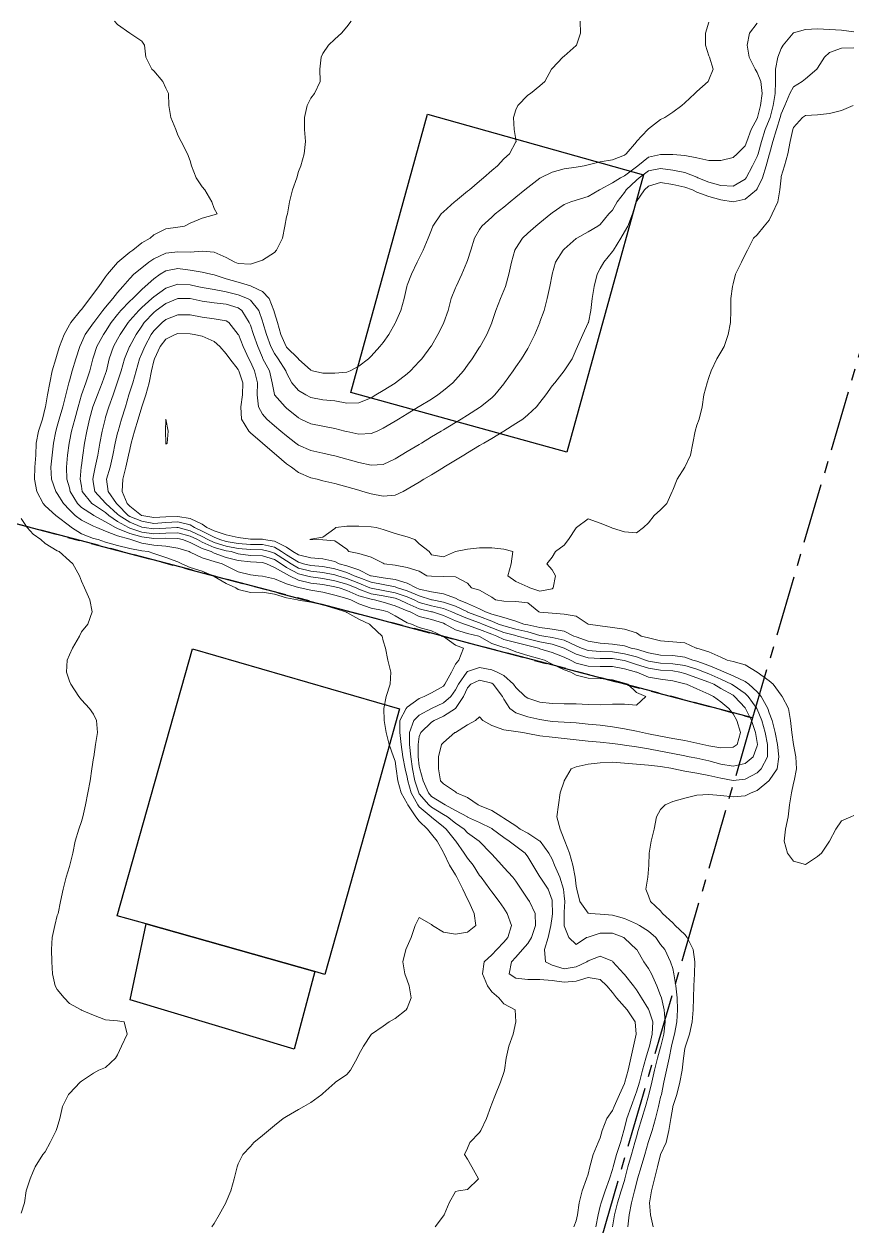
# Model space of a CAD drawing. Header units: centimetres. Extents: x 0 to 642158, y -847 to 649707.
# Drawn here: x 617830.37 to 617864.68, y 621122.79 to 621172.63 of the extents above; entities that cross this region are included whole.
import ezdxf

# ---------------------------------------------------------------- set-up
doc = ezdxf.new("R2010")
doc.units = ezdxf.units.CM
doc.header["$MEASUREMENT"] = 0
doc.linetypes.add('CENTERX2', pattern=[4, 2.5, -0.5, 0.5, -0.5])
doc.layers.add('SPW_batiments', color=7, linetype='Continuous')
doc.layers.add('SPW_parcellaire cadastral', color=7, linetype='CENTERX2', lineweight=25, true_color=0xff0542)
doc.layers.add('WAL_topographie 0.5', color=253, linetype='Continuous', lineweight=20)

msp = doc.modelspace()

# ---------------------------------------------------------------- linework, layer by layer
at = {"layer": 'SPW_batiments'}
for points in [[(617856.044, 621166.37), (617852.866, 621154.88), (617843.907, 621157.346), (617847.085, 621168.891), (617856.044, 621166.37)], [(617845.935, 621144.238), (617844.931, 621140.672), (617842.834, 621133.222), (617842.417, 621133.34), (617835.433, 621135.316), (617834.234, 621135.655), (617837.349, 621146.721), (617845.935, 621144.238)], [(617842.417, 621133.34), (617841.567, 621130.122), (617834.767, 621132.171), (617835.433, 621135.316), (617842.417, 621133.34)]]:
    msp.add_lwpolyline(points, dxfattribs=at)
at = {"layer": 'SPW_parcellaire cadastral'}
for points in [[(617828.176, 621178.722), (617829.43, 621182.905), (617869.023, 621172.716), (617860.557, 621143.859), (617821.552, 621154.15), (617823.704, 621162.124), (617828.176, 621178.722)], [(617808.375, 621107.823), (617812.477, 621122.791), (617814.302, 621129.008), (617819.06, 621145.562), (617821.552, 621154.15), (617860.557, 621143.859), (617853.735, 621120.38), (617808.375, 621107.823)]]:
    msp.add_lwpolyline(points, dxfattribs=at)
at = {"layer": 'WAL_topographie 0.5'}
for points in [[(617834.125, 621172.75), (617834.25, 621172.611), (617834.75, 621172.25), (617834.75, 621172.25), (617835.25, 621171.917), (617835.365, 621171.75), (617835.423, 621171.25), (617835.667, 621170.75), (617835.75, 621170.681), (617836.118, 621170.25), (617836.25, 621169.969), (617836.353, 621169.75), (617836.371, 621169.25), (617836.45, 621168.75), (617836.655, 621168.25), (617836.75, 621168.016), (617836.879, 621167.75), (617837.141, 621167.25), (617837.25, 621166.958), (617837.314, 621166.75), (617837.5, 621166.25), (617837.75, 621165.875), (617837.861, 621165.75), (617838.159, 621165.25), (617838.25, 621164.977), (617838.375, 621164.75), (617838.25, 621164.721), (617837.75, 621164.58), (617837.25, 621164.364), (617837.017, 621164.25), (617836.75, 621164.209), (617836.25, 621164.129), (617835.75, 621163.888), (617835.602, 621163.75), (617835.25, 621163.55), (617834.875, 621163.25), (617834.75, 621163.165), (617834.26, 621162.75), (617834.25, 621162.74), (617833.826, 621162.25), (617833.75, 621162.14), (617833.469, 621161.75), (617833.25, 621161.451), (617833.092, 621161.25), (617832.75, 621160.792), (617832.715, 621160.75), (617832.307, 621160.25), (617832.25, 621160.151), (617832.029, 621159.75), (617831.841, 621159.25), (617831.75, 621158.941), (617831.685, 621158.75), (617831.54, 621158.25), (617831.435, 621157.75), (617831.348, 621157.25), (617831.259, 621156.75), (617831.25, 621156.711), (617831.13, 621156.25), (617830.972, 621155.75), (617830.88, 621155.25), (617830.854, 621154.75), (617830.821, 621154.25), (617830.812, 621153.75), (617830.897, 621153.25), (617831.158, 621152.75), (617831.25, 621152.646), (617831.686, 621152.25), (617831.75, 621152.204), (617832.25, 621151.814), (617832.345, 621151.75), (617832.75, 621151.493), (617833.25, 621151.302), (617833.44, 621151.25), (617833.75, 621151.146), (617834.25, 621151.011), (617834.75, 621150.883), (617835.25, 621150.785), (617835.51, 621150.75), (617835.75, 621150.672), (617836.25, 621150.514), (617836.75, 621150.322), (617836.913, 621150.25), (617837.25, 621150.087), (617837.75, 621149.935), (617838.204, 621149.75), (617838.25, 621149.724), (617838.75, 621149.429), (617839.142, 621149.25), (617839.25, 621149.181), (617839.75, 621149.063), (617840.25, 621149.065), (617840.75, 621148.987), (617841.25, 621148.833), (617841.7, 621148.75), (617841.75, 621148.734), (617842.25, 621148.654), (617842.75, 621148.548), (617843.25, 621148.398), (617843.71, 621148.25), (617843.75, 621148.226), (617844.25, 621147.948), (617844.684, 621147.75), (617844.75, 621147.677), (617845.209, 621147.25), (617845.25, 621147.056), (617845.344, 621146.75), (617845.447, 621146.25), (617845.574, 621145.75), (617845.547, 621145.25), (617845.379, 621144.75), (617845.279, 621144.25), (617845.29, 621143.75), (617845.373, 621143.25), (617845.506, 621142.75), (617845.676, 621142.25), (617845.75, 621142.061), (617845.789, 621141.75), (617845.864, 621141.25), (617845.995, 621140.75), (617846.25, 621140.309), (617846.275, 621140.25), (617846.604, 621139.75), (617846.75, 621139.574), (617847.089, 621139.25), (617847.25, 621139.043), (617847.485, 621138.75), (617847.75, 621138.275), (617847.763, 621138.25), (617847.994, 621137.75), (617848.25, 621137.352), (617848.31, 621137.25), (617848.552, 621136.75), (617848.75, 621136.347), (617848.803, 621136.25), (617849.019, 621135.75), (617849.093, 621135.25), (617848.75, 621134.967), (617848.25, 621134.885), (617847.75, 621134.974), (617847.293, 621135.25), (617847.25, 621135.289), (617846.75, 621135.578), (617846.572, 621135.25), (617846.409, 621134.75), (617846.25, 621134.375), (617846.198, 621134.25), (617846.073, 621133.75), (617846.156, 621133.25), (617846.25, 621132.989), (617846.33, 621132.75), (617846.418, 621132.25), (617846.25, 621131.816), (617846.207, 621131.75), (617845.75, 621131.398), (617845.5, 621131.25), (617845.25, 621131.074), (617844.767, 621130.75), (617844.75, 621130.732), (617844.436, 621130.25), (617844.25, 621129.902), (617844.181, 621129.75), (617843.901, 621129.25), (617843.75, 621129.071), (617843.278, 621128.75), (617843.25, 621128.733), (617842.75, 621128.283), (617842.708, 621128.25), (617842.25, 621127.917), (617841.969, 621127.75), (617841.75, 621127.626), (617841.25, 621127.331), (617841.113, 621127.25), (617840.75, 621126.952), (617840.495, 621126.75), (617840.25, 621126.543), (617839.888, 621126.25), (617839.75, 621126.083), (617839.433, 621125.75), (617839.25, 621125.375), (617839.196, 621125.25), (617839.083, 621124.75), (617838.946, 621124.25), (617838.75, 621123.795), (617838.732, 621123.75), (617838.463, 621123.25), (617838.25, 621122.901), (617838.152, 621122.75)], [(617843.921, 621172.75), (617843.75, 621172.51), (617843.521, 621172.25), (617843.25, 621172.005), (617842.989, 621171.75), (617842.75, 621171.401), (617842.679, 621171.25), (617842.626, 621170.75), (617842.645, 621170.25), (617842.41, 621169.75), (617842.25, 621169.553), (617842.103, 621169.25), (617841.988, 621168.75), (617841.999, 621168.25), (617842.035, 621167.75), (617841.982, 621167.25), (617841.842, 621166.75), (617841.75, 621166.509), (617841.673, 621166.25), (617841.489, 621165.75), (617841.367, 621165.25), (617841.284, 621164.75), (617841.25, 621164.633), (617841.18, 621164.25), (617841.075, 621163.75), (617840.836, 621163.25), (617840.75, 621163.157), (617840.25, 621162.832), (617840.008, 621162.75), (617839.75, 621162.673), (617839.25, 621162.691), (617839.112, 621162.75), (617838.75, 621162.941), (617838.25, 621163.168), (617837.75, 621163.207), (617837.25, 621163.174), (617836.75, 621163.183), (617836.25, 621163.129), (617835.75, 621162.892), (617835.543, 621162.75), (617835.25, 621162.524), (617834.924, 621162.25), (617834.75, 621162.08), (617834.465, 621161.75), (617834.25, 621161.501), (617834.052, 621161.25), (617833.75, 621160.892), (617833.634, 621160.75), (617833.261, 621160.25), (617833.25, 621160.233), (617832.908, 621159.75), (617832.75, 621159.41), (617832.678, 621159.25), (617832.515, 621158.75), (617832.369, 621158.25), (617832.25, 621157.831), (617832.226, 621157.75), (617832.101, 621157.25), (617831.973, 621156.75), (617831.83, 621156.25), (617831.75, 621155.948), (617831.695, 621155.75), (617831.594, 621155.25), (617831.534, 621154.75), (617831.487, 621154.25), (617831.504, 621153.75), (617831.688, 621153.25), (617831.75, 621153.167), (617832.005, 621152.75), (617832.25, 621152.487), (617832.489, 621152.25), (617832.75, 621152.054), (617833.25, 621151.81), (617833.384, 621151.75), (617833.75, 621151.598), (617834.25, 621151.406), (617834.75, 621151.263), (617834.803, 621151.25), (617835.25, 621151.104), (617835.75, 621151.024), (617836.25, 621150.983), (617836.75, 621150.9), (617837.215, 621150.75), (617837.25, 621150.734), (617837.75, 621150.498), (617838.25, 621150.338), (617838.578, 621150.25), (617838.75, 621150.159), (617839.25, 621149.918), (617839.75, 621149.792), (617840.073, 621149.75), (617840.25, 621149.728), (617840.75, 621149.62), (617841.25, 621149.413), (617841.75, 621149.261), (617841.819, 621149.25), (617842.25, 621149.151), (617842.75, 621149.066), (617843.25, 621148.945), (617843.75, 621148.805), (617843.909, 621148.75), (617844.25, 621148.584), (617844.75, 621148.414), (617845.25, 621148.305), (617845.447, 621148.25), (617845.75, 621148.083), (617846.25, 621147.801), (617846.42, 621147.75), (617846.75, 621147.608), (617847.25, 621147.464), (617847.722, 621147.25), (617847.75, 621147.226), (617848.25, 621146.874), (617848.584, 621146.75), (617848.385, 621146.25), (617848.25, 621146.092), (617848.078, 621145.75), (617847.812, 621145.25), (617847.75, 621145.168), (617847.25, 621144.9), (617846.946, 621144.75), (617846.75, 621144.661), (617846.25, 621144.297), (617846.208, 621144.25), (617845.949, 621143.75), (617845.941, 621143.25), (617846.001, 621142.75), (617846.072, 621142.25), (617846.162, 621141.75), (617846.25, 621141.406), (617846.281, 621141.25), (617846.417, 621140.75), (617846.687, 621140.25), (617846.75, 621140.169), (617847.235, 621139.75), (617847.25, 621139.736), (617847.75, 621139.338), (617847.861, 621139.25), (617848.25, 621138.76), (617848.259, 621138.75), (617848.604, 621138.25), (617848.75, 621138.036), (617848.975, 621137.75), (617849.25, 621137.33), (617849.309, 621137.25), (617849.677, 621136.75), (617849.75, 621136.651), (617850.064, 621136.25), (617850.25, 621135.964), (617850.388, 621135.75), (617850.571, 621135.25), (617850.414, 621134.75), (617850.25, 621134.566), (617849.962, 621134.25), (617849.75, 621134.04), (617849.441, 621133.75), (617849.365, 621133.25), (617849.581, 621132.75), (617849.75, 621132.504), (617850.048, 621132.25), (617850.25, 621132.002), (617850.724, 621131.75), (617850.744, 621131.25), (617850.633, 621130.75), (617850.463, 621130.25), (617850.352, 621129.75), (617850.276, 621129.25), (617850.25, 621129.157), (617850.119, 621128.75), (617849.908, 621128.25), (617849.75, 621127.854), (617849.709, 621127.75), (617849.529, 621127.25), (617849.295, 621126.75), (617849.25, 621126.662), (617848.838, 621126.25), (617848.75, 621126.019), (617848.625, 621125.75), (617848.75, 621125.556), (617848.927, 621125.25), (617849.196, 621124.75), (617848.75, 621124.304), (617848.375, 621124.25), (617848.25, 621124.222), (617847.984, 621123.75), (617847.774, 621123.25), (617847.75, 621123.208), (617847.406, 621122.75)], [(617853.409, 621172.75), (617853.425, 621172.25), (617853.26, 621171.75), (617853.25, 621171.738), (617852.75, 621171.295), (617852.699, 621171.25), (617852.25, 621170.777), (617852.226, 621170.75), (617851.952, 621170.25), (617851.75, 621170.057), (617851.353, 621169.75), (617851.25, 621169.67), (617850.839, 621169.25), (617850.75, 621169.068), (617850.649, 621168.75), (617850.687, 621168.25), (617850.75, 621167.841), (617850.76, 621167.75), (617850.75, 621167.736), (617850.481, 621167.25), (617850.25, 621167.034), (617849.983, 621166.75), (617849.75, 621166.558), (617849.414, 621166.25), (617849.25, 621166.116), (617848.823, 621165.75), (617848.75, 621165.691), (617848.25, 621165.282), (617848.212, 621165.25), (617847.75, 621164.841), (617847.656, 621164.75), (617847.314, 621164.25), (617847.25, 621164.088), (617847.114, 621163.75), (617846.905, 621163.25), (617846.75, 621162.924), (617846.667, 621162.75), (617846.42, 621162.25), (617846.25, 621161.804), (617846.23, 621161.75), (617846.122, 621161.25), (617845.986, 621160.75), (617845.765, 621160.25), (617845.75, 621160.222), (617845.49, 621159.75), (617845.25, 621159.419), (617845.12, 621159.25), (617844.75, 621158.859), (617844.639, 621158.75), (617844.25, 621158.446), (617843.882, 621158.25), (617843.75, 621158.197), (617843.25, 621158.144), (617842.75, 621158.144), (617842.327, 621158.25), (617842.25, 621158.272), (617841.75, 621158.734), (617841.738, 621158.75), (617841.25, 621159.229), (617841.235, 621159.25), (617841.016, 621159.75), (617840.87, 621160.25), (617840.75, 621160.647), (617840.725, 621160.75), (617840.526, 621161.25), (617840.25, 621161.541), (617839.813, 621161.75), (617839.75, 621161.776), (617839.25, 621161.918), (617838.75, 621162.068), (617838.25, 621162.223), (617838.107, 621162.25), (617837.75, 621162.334), (617837.25, 621162.421), (617836.75, 621162.488), (617836.25, 621162.393), (617836.019, 621162.25), (617835.75, 621162.068), (617835.394, 621161.75), (617835.25, 621161.622), (617834.874, 621161.25), (617834.75, 621161.131), (617834.388, 621160.75), (617834.25, 621160.586), (617833.988, 621160.25), (617833.75, 621159.879), (617833.663, 621159.75), (617833.391, 621159.25), (617833.25, 621158.824), (617833.226, 621158.75), (617833.099, 621158.25), (617832.926, 621157.75), (617832.751, 621157.25), (617832.75, 621157.247), (617832.61, 621156.75), (617832.47, 621156.25), (617832.336, 621155.75), (617832.25, 621155.318), (617832.237, 621155.25), (617832.172, 621154.75), (617832.13, 621154.25), (617832.144, 621153.75), (617832.25, 621153.393), (617832.284, 621153.25), (617832.585, 621152.75), (617832.75, 621152.586), (617833.25, 621152.258), (617833.262, 621152.25), (617833.75, 621151.989), (617834.158, 621151.75), (617834.25, 621151.707), (617834.75, 621151.496), (617835.25, 621151.36), (617835.75, 621151.3), (617836.25, 621151.303), (617836.75, 621151.295), (617836.938, 621151.25), (617837.25, 621151.126), (617837.75, 621150.876), (617838.124, 621150.75), (617838.25, 621150.694), (617838.75, 621150.513), (617839.25, 621150.384), (617839.75, 621150.322), (617840.25, 621150.3), (617840.424, 621150.25), (617840.75, 621150.097), (617841.25, 621149.81), (617841.377, 621149.75), (617841.75, 621149.562), (617842.25, 621149.447), (617842.75, 621149.39), (617843.25, 621149.298), (617843.429, 621149.25), (617843.75, 621149.136), (617844.25, 621148.924), (617844.75, 621148.774), (617844.893, 621148.75), (617845.25, 621148.657), (617845.75, 621148.509), (617846.25, 621148.299), (617846.375, 621148.25), (617846.75, 621148.063), (617847.25, 621147.937), (617847.75, 621147.779), (617847.82, 621147.75), (617848.25, 621147.512), (617848.75, 621147.363), (617849.219, 621147.25), (617849.25, 621147.235), (617849.75, 621146.941), (617850.25, 621146.774), (617850.377, 621146.75), (617850.75, 621146.602), (617851.25, 621146.446), (617851.75, 621146.305), (617851.938, 621146.25), (617852.25, 621146.082), (617852.75, 621145.848), (617853.034, 621145.75), (617853.25, 621145.625), (617853.75, 621145.504), (617854.25, 621145.496), (617854.75, 621145.441), (617855.25, 621145.295), (617855.396, 621145.25), (617855.75, 621144.912), (617856.14, 621144.75), (617855.75, 621144.392), (617855.25, 621144.43), (617854.75, 621144.424), (617854.25, 621144.402), (617853.75, 621144.417), (617853.25, 621144.44), (617852.75, 621144.441), (617852.25, 621144.448), (617851.75, 621144.516), (617851.25, 621144.677), (617851.14, 621144.75), (617850.75, 621145.112), (617850.655, 621145.25), (617850.25, 621145.618), (617849.977, 621145.75), (617849.75, 621145.855), (617849.25, 621145.944), (617848.75, 621145.782), (617848.72, 621145.75), (617848.369, 621145.25), (617848.25, 621145.019), (617848.05, 621144.75), (617847.75, 621144.487), (617847.251, 621144.25), (617847.25, 621144.249), (617846.75, 621143.964), (617846.528, 621143.75), (617846.34, 621143.25), (617846.348, 621142.75), (617846.399, 621142.25), (617846.471, 621141.75), (617846.566, 621141.25), (617846.726, 621140.75), (617846.75, 621140.709), (617847.141, 621140.25), (617847.25, 621140.152), (617847.75, 621139.851), (617847.916, 621139.75), (617848.25, 621139.488), (617848.605, 621139.25), (617848.75, 621139.098), (617849.236, 621138.75), (617849.25, 621138.735), (617849.712, 621138.25), (617849.75, 621138.201), (617850.164, 621137.75), (617850.25, 621137.654), (617850.62, 621137.25), (617850.75, 621137.09), (617850.97, 621136.75), (617851.25, 621136.345), (617851.317, 621136.25), (617851.557, 621135.75), (617851.569, 621135.25), (617851.401, 621134.75), (617851.25, 621134.508), (617851.021, 621134.25), (617850.75, 621133.937), (617850.572, 621133.75), (617850.474, 621133.25), (617850.75, 621133.068), (617851.25, 621133.009), (617851.75, 621133.016), (617852.25, 621132.965), (617852.75, 621132.897), (617853.25, 621132.941), (617853.75, 621133.092), (617854.25, 621133.006), (617854.518, 621132.75), (617854.75, 621132.466), (617854.915, 621132.25), (617855.25, 621131.879), (617855.361, 621131.75), (617855.693, 621131.25), (617855.736, 621130.75), (617855.629, 621130.25), (617855.521, 621129.75), (617855.404, 621129.25), (617855.268, 621128.75), (617855.25, 621128.694), (617855.046, 621128.25), (617854.82, 621127.75), (617854.75, 621127.575), (617854.526, 621127.25), (617854.332, 621126.75), (617854.25, 621126.44), (617854.156, 621126.25), (617853.955, 621125.75), (617853.819, 621125.25), (617853.75, 621124.944), (617853.682, 621124.75), (617853.493, 621124.25), (617853.371, 621123.75), (617853.299, 621123.25), (617853.25, 621123.012), (617853.157, 621122.75)], [(617858.75, 621172.703), (617858.615, 621172.25), (617858.602, 621171.75), (617858.75, 621171.31), (617858.771, 621171.25), (617858.921, 621170.75), (617858.75, 621170.307), (617858.714, 621170.25), (617858.25, 621169.833), (617858.173, 621169.75), (617857.75, 621169.364), (617857.628, 621169.25), (617857.25, 621168.975), (617856.927, 621168.75), (617856.75, 621168.669), (617856.25, 621168.279), (617856.224, 621168.25), (617855.754, 621167.75), (617855.75, 621167.746), (617855.321, 621167.25), (617855.25, 621167.187), (617854.75, 621166.994), (617854.25, 621166.906), (617853.75, 621166.787), (617853.574, 621166.75), (617853.25, 621166.691), (617852.75, 621166.622), (617852.25, 621166.49), (617851.769, 621166.25), (617851.75, 621166.239), (617851.25, 621165.852), (617851.124, 621165.75), (617850.75, 621165.444), (617850.513, 621165.25), (617850.25, 621165.037), (617849.896, 621164.75), (617849.75, 621164.624), (617849.346, 621164.25), (617849.25, 621164.109), (617849.033, 621163.75), (617848.881, 621163.25), (617848.75, 621162.825), (617848.725, 621162.75), (617848.518, 621162.25), (617848.279, 621161.75), (617848.25, 621161.682), (617848.074, 621161.25), (617847.942, 621160.75), (617847.767, 621160.25), (617847.75, 621160.215), (617847.519, 621159.75), (617847.25, 621159.289), (617847.227, 621159.25), (617846.854, 621158.75), (617846.75, 621158.633), (617846.39, 621158.25), (617846.25, 621158.129), (617845.765, 621157.75), (617845.75, 621157.74), (617845.25, 621157.431), (617844.953, 621157.25), (617844.75, 621157.128), (617844.25, 621156.914), (617843.75, 621156.91), (617843.25, 621156.999), (617842.75, 621157.049), (617842.25, 621157.135), (617842.044, 621157.25), (617841.75, 621157.43), (617841.472, 621157.75), (617841.25, 621158.169), (617841.221, 621158.25), (617840.9, 621158.75), (617840.75, 621158.964), (617840.6, 621159.25), (617840.425, 621159.75), (617840.266, 621160.25), (617840.25, 621160.303), (617840.098, 621160.75), (617839.75, 621161.176), (617839.634, 621161.25), (617839.25, 621161.404), (617838.75, 621161.527), (617838.25, 621161.618), (617837.75, 621161.709), (617837.545, 621161.75), (617837.25, 621161.812), (617836.75, 621161.846), (617836.455, 621161.75), (617836.25, 621161.681), (617835.75, 621161.322), (617835.67, 621161.25), (617835.25, 621160.873), (617835.123, 621160.75), (617834.75, 621160.328), (617834.684, 621160.25), (617834.35, 621159.75), (617834.25, 621159.564), (617834.081, 621159.25), (617833.901, 621158.75), (617833.784, 621158.25), (617833.75, 621158.143), (617833.613, 621157.75), (617833.41, 621157.25), (617833.25, 621156.819), (617833.227, 621156.75), (617833.088, 621156.25), (617832.971, 621155.75), (617832.872, 621155.25), (617832.801, 621154.75), (617832.75, 621154.316), (617832.742, 621154.25), (617832.698, 621153.75), (617832.75, 621153.463), (617832.787, 621153.25), (617833.184, 621152.75), (617833.25, 621152.703), (617833.75, 621152.37), (617833.883, 621152.25), (617834.25, 621152.001), (617834.703, 621151.75), (617834.75, 621151.729), (617835.25, 621151.563), (617835.75, 621151.495), (617836.25, 621151.514), (617836.75, 621151.524), (617837.25, 621151.398), (617837.563, 621151.25), (617837.75, 621151.142), (617838.25, 621150.92), (617838.75, 621150.791), (617838.949, 621150.75), (617839.25, 621150.659), (617839.75, 621150.591), (617840.25, 621150.578), (617840.75, 621150.422), (617841.024, 621150.25), (617841.25, 621150.095), (617841.75, 621149.837), (617842.081, 621149.75), (617842.25, 621149.701), (617842.75, 621149.643), (617843.25, 621149.544), (617843.75, 621149.401), (617844.129, 621149.25), (617844.25, 621149.194), (617844.75, 621149.002), (617845.25, 621148.914), (617845.75, 621148.817), (617845.936, 621148.75), (617846.25, 621148.602), (617846.75, 621148.385), (617847.25, 621148.261), (617847.291, 621148.25), (617847.75, 621148.098), (617848.25, 621147.884), (617848.623, 621147.75), (617848.75, 621147.699), (617849.25, 621147.523), (617849.75, 621147.333), (617849.967, 621147.25), (617850.25, 621147.11), (617850.75, 621146.98), (617851.25, 621146.86), (617851.688, 621146.75), (617851.75, 621146.726), (617852.25, 621146.569), (617852.75, 621146.37), (617853.017, 621146.25), (617853.25, 621146.131), (617853.75, 621145.997), (617854.25, 621145.991), (617854.75, 621145.987), (617855.25, 621145.893), (617855.75, 621145.755), (617855.768, 621145.75), (617856.25, 621145.548), (617856.75, 621145.457), (617857.25, 621145.393), (617857.75, 621145.271), (617857.824, 621145.25), (617858.25, 621145.057), (617858.75, 621144.843), (617858.944, 621144.75), (617859.25, 621144.523), (617859.579, 621144.25), (617859.75, 621144.03), (617859.911, 621143.75), (617860.062, 621143.25), (617859.92, 621142.75), (617859.75, 621142.638), (617859.25, 621142.613), (617858.75, 621142.7), (617858.492, 621142.75), (617858.25, 621142.811), (617857.75, 621142.916), (617857.25, 621143.01), (617856.75, 621143.104), (617856.25, 621143.201), (617855.992, 621143.25), (617855.75, 621143.305), (617855.25, 621143.403), (617854.75, 621143.489), (617854.25, 621143.55), (617853.75, 621143.601), (617853.25, 621143.648), (617852.75, 621143.679), (617852.25, 621143.715), (617851.994, 621143.75), (617851.75, 621143.785), (617851.25, 621143.896), (617850.75, 621144.067), (617850.498, 621144.25), (617850.25, 621144.638), (617850.199, 621144.75), (617849.817, 621145.25), (617849.75, 621145.294), (617849.25, 621145.428), (617848.891, 621145.25), (617848.75, 621145.101), (617848.586, 621144.75), (617848.252, 621144.25), (617848.25, 621144.248), (617847.75, 621143.929), (617847.36, 621143.75), (617847.25, 621143.679), (617846.809, 621143.25), (617846.75, 621143.08), (617846.699, 621142.75), (617846.707, 621142.25), (617846.75, 621141.859), (617846.771, 621141.75), (617846.906, 621141.25), (617847.124, 621140.75), (617847.25, 621140.605), (617847.75, 621140.289), (617847.816, 621140.25), (617848.25, 621140.021), (617848.742, 621139.75), (617848.75, 621139.745), (617849.25, 621139.516), (617849.75, 621139.273), (617849.786, 621139.25), (617850.25, 621138.9), (617850.48, 621138.75), (617850.75, 621138.538), (617851.134, 621138.25), (617851.25, 621138.099), (617851.456, 621137.75), (617851.75, 621137.265), (617851.758, 621137.25), (617852.086, 621136.75), (617852.25, 621136.305), (617852.261, 621136.25), (617852.263, 621135.75), (617852.25, 621135.625), (617852.202, 621135.25), (617852.091, 621134.75), (617851.931, 621134.25), (617851.978, 621133.75), (617852.25, 621133.606), (617852.75, 621133.459), (617853.25, 621133.533), (617853.693, 621133.75), (617853.75, 621133.791), (617854.25, 621133.98), (617854.75, 621133.771), (617854.77, 621133.75), (617855.221, 621133.25), (617855.25, 621133.213), (617855.628, 621132.75), (617855.75, 621132.589), (617855.954, 621132.25), (617856.25, 621131.787), (617856.267, 621131.75), (617856.42, 621131.25), (617856.397, 621130.75), (617856.285, 621130.25), (617856.25, 621130.116), (617856.139, 621129.75), (617856.004, 621129.25), (617855.871, 621128.75), (617855.75, 621128.357), (617855.712, 621128.25), (617855.528, 621127.75), (617855.352, 621127.25), (617855.25, 621126.852), (617855.22, 621126.75), (617855.084, 621126.25), (617854.927, 621125.75), (617854.78, 621125.25), (617854.75, 621125.14), (617854.624, 621124.75), (617854.449, 621124.25), (617854.283, 621123.75), (617854.25, 621123.615), (617854.156, 621123.25), (617854.061, 621122.75)], [(617860.75, 621172.655), (617860.438, 621172.25), (617860.335, 621171.75), (617860.412, 621171.25), (617860.662, 621170.75), (617860.75, 621170.619), (617860.898, 621170.25), (617860.95, 621169.75), (617860.889, 621169.25), (617860.762, 621168.75), (617860.75, 621168.714), (617860.498, 621168.25), (617860.318, 621167.75), (617860.25, 621167.581), (617859.927, 621167.25), (617859.75, 621167.099), (617859.25, 621166.967), (617858.75, 621166.971), (617858.25, 621167.075), (617857.75, 621167.171), (617857.25, 621167.219), (617856.75, 621167.221), (617856.25, 621167.101), (617855.809, 621166.75), (617855.75, 621166.707), (617855.25, 621166.335), (617855.081, 621166.25), (617854.75, 621166.035), (617854.25, 621165.764), (617854.221, 621165.75), (617853.75, 621165.475), (617853.25, 621165.32), (617853.033, 621165.25), (617852.75, 621165.14), (617852.25, 621164.796), (617852.193, 621164.75), (617851.75, 621164.389), (617851.579, 621164.25), (617851.25, 621163.961), (617851.027, 621163.75), (617850.75, 621163.317), (617850.713, 621163.25), (617850.571, 621162.75), (617850.458, 621162.25), (617850.316, 621161.75), (617850.25, 621161.575), (617850.117, 621161.25), (617849.917, 621160.75), (617849.752, 621160.25), (617849.75, 621160.244), (617849.545, 621159.75), (617849.265, 621159.25), (617849.25, 621159.227), (617848.939, 621158.75), (617848.75, 621158.486), (617848.576, 621158.25), (617848.25, 621157.872), (617848.136, 621157.75), (617847.75, 621157.43), (617847.514, 621157.25), (617847.25, 621157.079), (617846.75, 621156.774), (617846.712, 621156.75), (617846.25, 621156.469), (617845.891, 621156.25), (617845.75, 621156.164), (617845.25, 621155.867), (617845, 621155.75), (617844.75, 621155.645), (617844.25, 621155.623), (617843.75, 621155.729), (617843.669, 621155.75), (617843.25, 621155.862), (617842.75, 621155.949), (617842.25, 621156.044), (617841.841, 621156.25), (617841.75, 621156.296), (617841.25, 621156.695), (617841.188, 621156.75), (617840.754, 621157.25), (617840.75, 621157.263), (617840.658, 621157.75), (617840.539, 621158.25), (617840.272, 621158.75), (617840.25, 621158.796), (617840.055, 621159.25), (617839.883, 621159.75), (617839.75, 621160.144), (617839.706, 621160.25), (617839.395, 621160.75), (617839.25, 621160.855), (617838.75, 621161.016), (617838.25, 621161.073), (617837.75, 621161.142), (617837.25, 621161.243), (617836.75, 621161.243), (617836.25, 621161.042), (617835.851, 621160.75), (617835.75, 621160.668), (617835.354, 621160.25), (617835.25, 621160.099), (617835.013, 621159.75), (617834.75, 621159.272), (617834.738, 621159.25), (617834.53, 621158.75), (617834.394, 621158.25), (617834.25, 621157.791), (617834.237, 621157.75), (617834.065, 621157.25), (617833.892, 621156.75), (617833.75, 621156.323), (617833.727, 621156.25), (617833.605, 621155.75), (617833.506, 621155.25), (617833.424, 621154.75), (617833.324, 621154.25), (617833.25, 621153.913), (617833.219, 621153.75), (617833.25, 621153.568), (617833.306, 621153.25), (617833.75, 621152.767), (617833.762, 621152.75), (617834.25, 621152.308), (617834.307, 621152.25), (617834.75, 621151.971), (617835.25, 621151.769), (617835.352, 621151.75), (617835.75, 621151.691), (617836.25, 621151.726), (617836.7, 621151.75), (617836.75, 621151.753), (617836.76, 621151.75), (617837.25, 621151.616), (617837.75, 621151.38), (617837.993, 621151.25), (617838.25, 621151.123), (617838.75, 621150.979), (617839.25, 621150.885), (617839.75, 621150.836), (617840.25, 621150.831), (617840.549, 621150.75), (617840.75, 621150.683), (617841.25, 621150.363), (617841.437, 621150.25), (617841.75, 621150.072), (617842.25, 621149.938), (617842.75, 621149.889), (617843.25, 621149.791), (617843.372, 621149.75), (617843.75, 621149.633), (617844.25, 621149.437), (617844.701, 621149.25), (617844.75, 621149.23), (617845.25, 621149.135), (617845.75, 621149.048), (617846.25, 621148.875), (617846.532, 621148.75), (617846.75, 621148.647), (617847.25, 621148.508), (617847.75, 621148.391), (617848.102, 621148.25), (617848.25, 621148.184), (617848.75, 621147.979), (617849.25, 621147.799), (617849.369, 621147.75), (617849.75, 621147.594), (617850.25, 621147.405), (617850.75, 621147.27), (617850.825, 621147.25), (617851.25, 621147.136), (617851.75, 621147.005), (617852.25, 621146.908), (617852.75, 621146.754), (617852.759, 621146.75), (617853.25, 621146.498), (617853.75, 621146.343), (617854.25, 621146.324), (617854.75, 621146.319), (617855.16, 621146.25), (617855.25, 621146.231), (617855.75, 621146.069), (617856.25, 621145.917), (617856.75, 621145.842), (617857.25, 621145.808), (617857.549, 621145.75), (617857.75, 621145.693), (617858.25, 621145.516), (617858.75, 621145.339), (617858.953, 621145.25), (617859.25, 621145.078), (617859.75, 621144.794), (617859.812, 621144.75), (617860.25, 621144.281), (617860.272, 621144.25), (617860.512, 621143.75), (617860.687, 621143.25), (617860.75, 621142.831), (617860.759, 621142.75), (617860.75, 621142.697), (617860.587, 621142.25), (617860.25, 621141.965), (617859.75, 621141.855), (617859.25, 621141.939), (617858.75, 621142.072), (617858.25, 621142.184), (617857.935, 621142.25), (617857.75, 621142.289), (617857.25, 621142.387), (617856.75, 621142.483), (617856.25, 621142.58), (617855.75, 621142.658), (617855.25, 621142.725), (617855.083, 621142.75), (617854.75, 621142.799), (617854.25, 621142.853), (617853.75, 621142.895), (617853.25, 621142.948), (617852.75, 621142.999), (617852.25, 621143.052), (617851.75, 621143.117), (617851.25, 621143.207), (617851.042, 621143.25), (617850.75, 621143.292), (617850.25, 621143.367), (617849.75, 621143.544), (617849.384, 621143.75), (617849.25, 621143.907), (617849.072, 621143.75), (617848.75, 621143.569), (617848.25, 621143.259), (617848.228, 621143.25), (617847.75, 621142.836), (617847.676, 621142.75), (617847.541, 621142.25), (617847.549, 621141.75), (617847.633, 621141.25), (617847.75, 621141.127), (617848.25, 621140.798), (617848.287, 621140.75), (617848.75, 621140.564), (617849.186, 621140.25), (617849.25, 621140.226), (617849.75, 621140.022), (617850.169, 621139.75), (617850.25, 621139.706), (617850.75, 621139.384), (617850.934, 621139.25), (617851.25, 621139.074), (617851.75, 621138.751), (617851.751, 621138.75), (617852.121, 621138.25), (617852.25, 621137.999), (617852.356, 621137.75), (617852.568, 621137.25), (617852.722, 621136.75), (617852.75, 621136.48), (617852.773, 621136.25), (617852.75, 621135.803), (617852.748, 621135.75), (617852.749, 621135.25), (617852.75, 621135.243), (617852.942, 621134.75), (617853.25, 621134.466), (617853.683, 621134.75), (617853.75, 621134.772), (617854.25, 621134.939), (617854.75, 621134.935), (617855.22, 621134.75), (617855.25, 621134.73), (617855.75, 621134.259), (617855.757, 621134.25), (617856.059, 621133.75), (617856.25, 621133.467), (617856.365, 621133.25), (617856.598, 621132.75), (617856.75, 621132.352), (617856.78, 621132.25), (617856.893, 621131.75), (617856.932, 621131.25), (617856.875, 621130.75), (617856.761, 621130.25), (617856.75, 621130.207), (617856.624, 621129.75), (617856.495, 621129.25), (617856.381, 621128.75), (617856.265, 621128.25), (617856.25, 621128.189), (617856.123, 621127.75), (617855.968, 621127.25), (617855.822, 621126.75), (617855.75, 621126.486), (617855.685, 621126.25), (617855.541, 621125.75), (617855.392, 621125.25), (617855.267, 621124.75), (617855.25, 621124.683), (617855.119, 621124.25), (617854.959, 621123.75), (617854.836, 621123.25), (617854.757, 621122.75)], [(617864.75, 621172.307), (617864.25, 621172.365), (617863.75, 621172.403), (617863.25, 621172.428), (617862.75, 621172.4), (617862.25, 621172.258), (617862.234, 621172.25), (617861.82, 621171.75), (617861.75, 621171.614), (617861.603, 621171.25), (617861.509, 621170.75), (617861.514, 621170.25), (617861.489, 621169.75), (617861.417, 621169.25), (617861.287, 621168.75), (617861.25, 621168.647), (617861.087, 621168.25), (617860.933, 621167.75), (617860.792, 621167.25), (617860.75, 621167.129), (617860.558, 621166.75), (617860.292, 621166.25), (617860.25, 621166.193), (617859.75, 621165.909), (617859.25, 621165.934), (617858.75, 621166.065), (617858.295, 621166.25), (617858.25, 621166.272), (617857.75, 621166.472), (617857.25, 621166.57), (617856.75, 621166.639), (617856.25, 621166.538), (617855.858, 621166.25), (617855.75, 621166.151), (617855.32, 621165.75), (617855.25, 621165.636), (617854.943, 621165.25), (617854.75, 621164.914), (617854.606, 621164.75), (617854.25, 621164.319), (617854.142, 621164.25), (617853.75, 621164.011), (617853.275, 621163.75), (617853.25, 621163.733), (617852.75, 621163.291), (617852.707, 621163.25), (617852.392, 621162.75), (617852.252, 621162.25), (617852.25, 621162.239), (617852.152, 621161.75), (617852.05, 621161.25), (617851.917, 621160.75), (617851.75, 621160.277), (617851.74, 621160.25), (617851.539, 621159.75), (617851.293, 621159.25), (617851.25, 621159.179), (617850.985, 621158.75), (617850.75, 621158.415), (617850.635, 621158.25), (617850.283, 621157.75), (617850.25, 621157.706), (617849.884, 621157.25), (617849.75, 621157.126), (617849.285, 621156.75), (617849.25, 621156.728), (617848.75, 621156.412), (617848.489, 621156.25), (617848.25, 621156.104), (617847.75, 621155.805), (617847.658, 621155.75), (617847.25, 621155.504), (617846.834, 621155.25), (617846.75, 621155.199), (617846.25, 621154.899), (617846.005, 621154.75), (617845.75, 621154.595), (617845.25, 621154.359), (617844.75, 621154.335), (617844.25, 621154.445), (617843.75, 621154.586), (617843.25, 621154.72), (617843.114, 621154.75), (617842.75, 621154.828), (617842.25, 621154.938), (617841.75, 621155.167), (617841.639, 621155.25), (617841.25, 621155.546), (617841.01, 621155.75), (617840.75, 621155.971), (617840.432, 621156.25), (617840.25, 621156.451), (617840.084, 621156.75), (617840.032, 621157.25), (617840.041, 621157.75), (617839.923, 621158.25), (617839.75, 621158.623), (617839.683, 621158.75), (617839.448, 621159.25), (617839.254, 621159.75), (617839.25, 621159.76), (617838.861, 621160.25), (617838.75, 621160.323), (617838.25, 621160.406), (617837.75, 621160.473), (617837.25, 621160.568), (617836.75, 621160.572), (617836.25, 621160.376), (617836.094, 621160.25), (617835.75, 621159.902), (617835.642, 621159.75), (617835.37, 621159.25), (617835.25, 621158.966), (617835.155, 621158.75), (617835.016, 621158.25), (617834.875, 621157.75), (617834.75, 621157.374), (617834.711, 621157.25), (617834.569, 621156.75), (617834.411, 621156.25), (617834.267, 621155.75), (617834.25, 621155.682), (617834.148, 621155.25), (617834.054, 621154.75), (617833.942, 621154.25), (617833.795, 621153.75), (617833.855, 621153.25), (617834.197, 621152.75), (617834.25, 621152.702), (617834.693, 621152.25), (617834.75, 621152.214), (617835.25, 621152.008), (617835.75, 621151.922), (617836.25, 621151.958), (617836.75, 621151.982), (617837.25, 621151.856), (617837.431, 621151.75), (617837.75, 621151.6), (617838.25, 621151.349), (617838.479, 621151.25), (617838.75, 621151.168), (617839.25, 621151.087), (617839.75, 621151.048), (617840.25, 621151.043), (617840.75, 621150.938), (617841.037, 621150.75), (617841.25, 621150.612), (617841.75, 621150.321), (617841.954, 621150.25), (617842.25, 621150.17), (617842.75, 621150.129), (617843.25, 621150.043), (617843.75, 621149.887), (617844.051, 621149.75), (617844.25, 621149.673), (617844.75, 621149.485), (617845.25, 621149.384), (617845.75, 621149.287), (617845.844, 621149.25), (617846.25, 621149.121), (617846.75, 621148.92), (617847.25, 621148.758), (617847.284, 621148.75), (617847.75, 621148.659), (617848.25, 621148.488), (617848.746, 621148.25), (617848.75, 621148.248), (617849.25, 621148.06), (617849.75, 621147.868), (617850.034, 621147.75), (617850.25, 621147.67), (617850.75, 621147.543), (617851.25, 621147.421), (617851.75, 621147.28), (617851.912, 621147.25), (617852.25, 621147.194), (617852.75, 621147.075), (617853.25, 621146.845), (617853.477, 621146.75), (617853.75, 621146.654), (617854.25, 621146.61), (617854.75, 621146.59), (617855.25, 621146.519), (617855.75, 621146.385), (617856.127, 621146.25), (617856.25, 621146.21), (617856.75, 621146.125), (617857.25, 621146.1), (617857.75, 621146.024), (617858.25, 621145.872), (617858.567, 621145.75), (617858.75, 621145.678), (617859.25, 621145.459), (617859.689, 621145.25), (617859.75, 621145.214), (617860.25, 621144.872), (617860.38, 621144.75), (617860.734, 621144.25), (617860.75, 621144.217), (617860.947, 621143.75), (617861.082, 621143.25), (617861.172, 621142.75), (617861.174, 621142.25), (617860.921, 621141.75), (617860.75, 621141.584), (617860.25, 621141.318), (617859.75, 621141.267), (617859.25, 621141.353), (617858.75, 621141.474), (617858.25, 621141.57), (617857.75, 621141.654), (617857.3, 621141.75), (617857.25, 621141.759), (617856.75, 621141.838), (617856.25, 621141.901), (617855.75, 621141.943), (617855.25, 621141.985), (617854.75, 621142.019), (617854.25, 621141.995), (617853.75, 621141.933), (617853.25, 621141.835), (617853.049, 621141.75), (617852.755, 621141.25), (617852.75, 621141.236), (617852.588, 621140.75), (617852.516, 621140.25), (617852.453, 621139.75), (617852.581, 621139.25), (617852.75, 621138.816), (617852.774, 621138.75), (617852.974, 621138.25), (617853.11, 621137.75), (617853.205, 621137.25), (617853.25, 621136.885), (617853.278, 621136.75), (617853.397, 621136.25), (617853.75, 621135.762), (617853.823, 621135.75), (617854.25, 621135.716), (617854.75, 621135.683), (617855.25, 621135.547), (617855.75, 621135.316), (617855.873, 621135.25), (617856.25, 621135.014), (617856.551, 621134.75), (617856.75, 621134.458), (617856.92, 621134.25), (617857.165, 621133.75), (617857.25, 621133.472), (617857.298, 621133.25), (617857.385, 621132.75), (617857.432, 621132.25), (617857.445, 621131.75), (617857.415, 621131.25), (617857.319, 621130.75), (617857.25, 621130.489), (617857.198, 621130.25), (617857.097, 621129.75), (617856.992, 621129.25), (617856.886, 621128.75), (617856.779, 621128.25), (617856.75, 621128.133), (617856.66, 621127.75), (617856.531, 621127.25), (617856.396, 621126.75), (617856.25, 621126.294), (617856.237, 621126.25), (617856.09, 621125.75), (617855.936, 621125.25), (617855.795, 621124.75), (617855.75, 621124.573), (617855.673, 621124.25), (617855.549, 621123.75), (617855.452, 621123.25), (617855.39, 621122.75)], [(617864.75, 621171.642), (617864.25, 621171.628), (617863.75, 621171.44), (617863.539, 621171.25), (617863.25, 621170.797), (617863.22, 621170.75), (617862.75, 621170.359), (617862.616, 621170.25), (617862.25, 621170.026), (617862.106, 621169.75), (617861.896, 621169.25), (617861.75, 621168.904), (617861.707, 621168.75), (617861.547, 621168.25), (617861.405, 621167.75), (617861.266, 621167.25), (617861.25, 621167.201), (617861.121, 621166.75), (617860.968, 621166.25), (617860.75, 621165.791), (617860.722, 621165.75), (617860.25, 621165.36), (617859.75, 621165.258), (617859.25, 621165.335), (617858.75, 621165.469), (617858.25, 621165.659), (617858.064, 621165.75), (617857.75, 621165.868), (617857.25, 621165.973), (617856.75, 621166.052), (617856.25, 621165.903), (617856.079, 621165.75), (617855.75, 621165.273), (617855.737, 621165.25), (617855.59, 621164.75), (617855.388, 621164.25), (617855.25, 621164.006), (617855.107, 621163.75), (617854.79, 621163.25), (617854.75, 621163.19), (617854.395, 621162.75), (617854.25, 621162.493), (617854.117, 621162.25), (617853.991, 621161.75), (617853.908, 621161.25), (617853.862, 621160.75), (617853.755, 621160.25), (617853.75, 621160.239), (617853.525, 621159.75), (617853.302, 621159.25), (617853.25, 621159.13), (617853.078, 621158.75), (617852.754, 621158.25), (617852.75, 621158.245), (617852.371, 621157.75), (617852.25, 621157.62), (617851.991, 621157.25), (617851.75, 621156.938), (617851.602, 621156.75), (617851.25, 621156.423), (617851.037, 621156.25), (617850.75, 621156.062), (617850.25, 621155.75), (617850.25, 621155.75), (617849.75, 621155.445), (617849.421, 621155.25), (617849.25, 621155.147), (617848.75, 621154.844), (617848.596, 621154.75), (617848.25, 621154.537), (617847.763, 621154.25), (617847.75, 621154.242), (617847.25, 621153.937), (617846.942, 621153.75), (617846.75, 621153.631), (617846.25, 621153.336), (617846.083, 621153.25), (617845.75, 621153.093), (617845.25, 621153.049), (617844.75, 621153.153), (617844.41, 621153.25), (617844.25, 621153.296), (617843.75, 621153.435), (617843.25, 621153.572), (617842.75, 621153.693), (617842.523, 621153.75), (617842.25, 621153.817), (617841.75, 621154.031), (617841.451, 621154.25), (617841.25, 621154.396), (617840.836, 621154.75), (617840.75, 621154.823), (617840.25, 621155.25), (617840.25, 621155.25), (617839.75, 621155.681), (617839.681, 621155.75), (617839.386, 621156.25), (617839.353, 621156.75), (617839.417, 621157.25), (617839.438, 621157.75), (617839.276, 621158.25), (617839.25, 621158.297), (617838.896, 621158.75), (617838.75, 621158.955), (617838.486, 621159.25), (617838.25, 621159.46), (617837.75, 621159.683), (617837.42, 621159.75), (617837.25, 621159.781), (617836.75, 621159.797), (617836.631, 621159.75), (617836.25, 621159.564), (617836.018, 621159.25), (617835.777, 621158.75), (617835.75, 621158.655), (617835.654, 621158.25), (617835.563, 621157.75), (617835.418, 621157.25), (617835.25, 621156.753), (617835.249, 621156.75), (617835.098, 621156.25), (617834.949, 621155.75), (617834.816, 621155.25), (617834.75, 621154.992), (617834.698, 621154.75), (617834.596, 621154.25), (617834.467, 621153.75), (617834.434, 621153.25), (617834.639, 621152.75), (617834.75, 621152.636), (617835.243, 621152.25), (617835.25, 621152.247), (617835.75, 621152.17), (617836.25, 621152.193), (617836.75, 621152.211), (617837.25, 621152.13), (617837.75, 621151.891), (617837.943, 621151.75), (617838.25, 621151.616), (617838.75, 621151.447), (617839.25, 621151.333), (617839.75, 621151.273), (617840.25, 621151.263), (617840.3, 621151.25), (617840.75, 621151.19), (617841.25, 621150.939), (617841.505, 621150.75), (617841.75, 621150.621), (617842.25, 621150.499), (617842.75, 621150.455), (617843.25, 621150.338), (617843.431, 621150.25), (617843.75, 621150.164), (617844.25, 621149.999), (617844.727, 621149.75), (617844.75, 621149.742), (617845.25, 621149.66), (617845.75, 621149.592), (617846.25, 621149.439), (617846.615, 621149.25), (617846.75, 621149.201), (617847.25, 621149.084), (617847.75, 621149.007), (617848.25, 621148.826), (617848.379, 621148.75), (617848.75, 621148.604), (617849.25, 621148.379), (617849.493, 621148.25), (617849.75, 621148.164), (617850.25, 621148.017), (617850.75, 621147.869), (617851.077, 621147.75), (617851.25, 621147.713), (617851.75, 621147.605), (617852.25, 621147.539), (617852.75, 621147.448), (617853.157, 621147.25), (617853.25, 621147.212), (617853.75, 621147.035), (617854.25, 621146.962), (617854.75, 621146.92), (617855.25, 621146.84), (617855.534, 621146.75), (617855.75, 621146.704), (617856.25, 621146.559), (617856.75, 621146.461), (617857.25, 621146.438), (617857.75, 621146.375), (617858.085, 621146.25), (617858.25, 621146.203), (617858.75, 621146.032), (617859.25, 621145.819), (617859.394, 621145.75), (617859.75, 621145.608), (617860.25, 621145.362), (617860.406, 621145.25), (617860.75, 621144.937), (617860.919, 621144.75), (617861.191, 621144.25), (617861.25, 621144.07), (617861.372, 621143.75), (617861.496, 621143.25), (617861.596, 621142.75), (617861.652, 621142.25), (617861.572, 621141.75), (617861.25, 621141.266), (617861.233, 621141.25), (617860.75, 621140.851), (617860.496, 621140.75), (617860.25, 621140.629), (617859.75, 621140.583), (617859.25, 621140.634), (617858.75, 621140.687), (617858.25, 621140.655), (617857.75, 621140.53), (617857.25, 621140.392), (617856.934, 621140.25), (617856.75, 621140.054), (617856.581, 621139.75), (617856.488, 621139.25), (617856.357, 621138.75), (617856.272, 621138.25), (617856.266, 621137.75), (617856.25, 621137.583), (617856.217, 621137.25), (617856.14, 621136.75), (617856.25, 621136.479), (617856.327, 621136.25), (617856.75, 621135.864), (617856.822, 621135.75), (617857.25, 621135.355), (617857.348, 621135.25), (617857.75, 621134.883), (617857.853, 621134.75), (617858.093, 621134.25), (617858.164, 621133.75), (617858.149, 621133.25), (617858.125, 621132.75), (617858.112, 621132.25), (617858.095, 621131.75), (617858.051, 621131.25), (617857.942, 621130.75), (617857.775, 621130.25), (617857.75, 621130.155), (617857.697, 621129.75), (617857.636, 621129.25), (617857.543, 621128.75), (617857.419, 621128.25), (617857.26, 621127.75), (617857.25, 621127.72), (617857.168, 621127.25), (617857.092, 621126.75), (617856.985, 621126.25), (617856.75, 621125.759), (617856.747, 621125.75), (617856.619, 621125.25), (617856.493, 621124.75), (617856.373, 621124.25), (617856.288, 621123.75), (617856.328, 621123.25), (617856.434, 621122.75)], [(617864.725, 621169.25), (617864.25, 621169.034), (617863.75, 621168.913), (617863.25, 621168.862), (617862.75, 621168.835), (617862.633, 621168.75), (617862.25, 621168.341), (617862.221, 621168.25), (617862.116, 621167.75), (617862.02, 621167.25), (617861.886, 621166.75), (617861.75, 621166.298), (617861.743, 621166.25), (617861.692, 621165.75), (617861.601, 621165.25), (617861.376, 621164.75), (617861.25, 621164.489), (617861.034, 621164.25), (617860.75, 621163.887), (617860.601, 621163.75), (617860.342, 621163.25), (617860.25, 621163.066), (617860.104, 621162.75), (617859.847, 621162.25), (617859.75, 621161.85), (617859.731, 621161.75), (617859.661, 621161.25), (617859.658, 621160.75), (617859.647, 621160.25), (617859.544, 621159.75), (617859.383, 621159.25), (617859.25, 621159.021), (617859.074, 621158.75), (617858.845, 621158.25), (617858.75, 621157.977), (617858.672, 621157.75), (617858.54, 621157.25), (617858.471, 621156.75), (617858.34, 621156.25), (617858.25, 621156), (617858.18, 621155.75), (617858.089, 621155.25), (617857.987, 621154.75), (617857.75, 621154.25), (617857.75, 621154.25), (617857.428, 621153.75), (617857.25, 621153.306), (617857.228, 621153.25), (617857, 621152.75), (617856.75, 621152.487), (617856.477, 621152.25), (617856.25, 621151.95), (617856.033, 621151.75), (617855.75, 621151.533), (617855.25, 621151.567), (617854.75, 621151.719), (617854.694, 621151.75), (617854.25, 621151.932), (617853.75, 621152.113), (617853.267, 621151.75), (617853.25, 621151.734), (617852.927, 621151.25), (617852.75, 621151.014), (617852.398, 621150.75), (617852.25, 621150.515), (617852.036, 621150.25), (617852.25, 621150), (617852.391, 621149.75), (617852.3, 621149.25), (617852.25, 621149.214), (617851.75, 621149.109), (617851.327, 621149.25), (617851.25, 621149.294), (617850.75, 621149.508), (617850.424, 621149.75), (617850.55, 621150.25), (617850.625, 621150.75), (617850.25, 621150.853), (617849.75, 621150.902), (617849.25, 621150.902), (617848.75, 621150.85), (617848.25, 621150.75), (617848.25, 621150.75), (617847.75, 621150.536), (617847.25, 621150.625), (617847.157, 621150.75), (617846.75, 621151.08), (617846.566, 621151.25), (617846.25, 621151.365), (617845.75, 621151.502), (617845.25, 621151.67), (617844.967, 621151.75), (617844.75, 621151.781), (617844.25, 621151.802), (617843.75, 621151.807), (617843.292, 621151.75), (617843.25, 621151.717), (617842.75, 621151.35), (617842.25, 621151.264), (617842.214, 621151.25), (617842.25, 621151.248), (617842.75, 621151.239), (617843.25, 621151.204), (617843.75, 621150.857), (617843.825, 621150.75), (617844.25, 621150.667), (617844.75, 621150.524), (617845.25, 621150.272), (617845.287, 621150.25), (617845.75, 621150.193), (617846.25, 621150.096), (617846.75, 621149.935), (617847.056, 621149.75), (617847.25, 621149.727), (617847.75, 621149.72), (617848.25, 621149.701), (617848.75, 621149.442), (617848.919, 621149.25), (617849.25, 621149.147), (617849.75, 621148.869), (617849.906, 621148.75), (617850.25, 621148.702), (617850.75, 621148.684), (617851.25, 621148.631), (617851.708, 621148.25), (617851.75, 621148.242), (617852.25, 621148.196), (617852.75, 621148.162), (617853.25, 621148.074), (617853.745, 621147.75), (617853.75, 621147.749), (617854.25, 621147.681), (617854.75, 621147.607), (617855.25, 621147.534), (617855.75, 621147.387), (617855.947, 621147.25), (617856.25, 621147.181), (617856.75, 621147.059), (617857.25, 621147.015), (617857.75, 621146.964), (617858.217, 621146.75), (617858.25, 621146.744), (617858.75, 621146.596), (617859.25, 621146.38), (617859.508, 621146.25), (617859.75, 621146.196), (617860.25, 621146.053), (617860.746, 621145.75), (617860.75, 621145.748), (617861.25, 621145.393), (617861.413, 621145.25), (617861.75, 621144.795), (617861.789, 621144.75), (617862.047, 621144.25), (617862.135, 621143.75), (617862.191, 621143.25), (617862.25, 621142.75), (617862.25, 621142.75), (617862.356, 621142.25), (617862.373, 621141.75), (617862.278, 621141.25), (617862.25, 621141.15), (617862.165, 621140.75), (617862.095, 621140.25), (617862.027, 621139.75), (617861.922, 621139.25), (617861.866, 621138.75), (617862.004, 621138.25), (617862.25, 621137.913), (617862.75, 621137.786), (617863.25, 621138.11), (617863.421, 621138.25), (617863.75, 621138.75), (617863.75, 621138.75), (617864.012, 621139.25), (617864.25, 621139.595), (617864.625, 621139.75), (617864.75, 621139.806)], [(617836.25, 621155.204), (617836.306, 621155.25), (617836.35, 621155.75), (617836.25, 621156.25), (617836.24, 621155.75), (617836.242, 621155.25), (617836.25, 621155.204)], [(617830.25, 621152.12), (617830.505, 621151.75), (617830.75, 621151.476), (617831.068, 621151.25), (617831.25, 621151.087), (617831.75, 621150.785), (617831.825, 621150.75), (617832.25, 621150.365), (617832.399, 621150.25), (617832.675, 621149.75), (617832.75, 621149.528), (617832.878, 621149.25), (617833.091, 621148.75), (617833.193, 621148.25), (617833.011, 621147.75), (617832.75, 621147.42), (617832.666, 621147.25), (617832.382, 621146.75), (617832.25, 621146.466), (617832.152, 621146.25), (617832.125, 621145.75), (617832.25, 621145.381), (617832.304, 621145.25), (617832.646, 621144.75), (617832.75, 621144.608), (617833.083, 621144.25), (617833.25, 621144.01), (617833.381, 621143.75), (617833.413, 621143.25), (617833.338, 621142.75), (617833.259, 621142.25), (617833.25, 621142.197), (617833.177, 621141.75), (617833.112, 621141.25), (617833.019, 621140.75), (617832.921, 621140.25), (617832.812, 621139.75), (617832.75, 621139.568), (617832.645, 621139.25), (617832.487, 621138.75), (617832.392, 621138.25), (617832.273, 621137.75), (617832.25, 621137.691), (617832.118, 621137.25), (617831.99, 621136.75), (617831.887, 621136.25), (617831.779, 621135.75), (617831.75, 621135.658), (617831.647, 621135.25), (617831.544, 621134.75), (617831.508, 621134.25), (617831.518, 621133.75), (617831.548, 621133.25), (617831.667, 621132.75), (617831.75, 621132.591), (617832.033, 621132.25), (617832.25, 621132.016), (617832.74, 621131.75), (617832.75, 621131.744), (617833.25, 621131.529), (617833.75, 621131.333), (617834.25, 621131.292), (617834.519, 621131.25), (617834.651, 621130.75), (617834.415, 621130.25), (617834.25, 621129.893), (617834.16, 621129.75), (617833.75, 621129.362), (617833.466, 621129.25), (617833.25, 621129.123), (617832.75, 621128.8), (617832.697, 621128.75), (617832.25, 621128.286), (617832.216, 621128.25), (617831.97, 621127.75), (617831.856, 621127.25), (617831.75, 621126.882), (617831.701, 621126.75), (617831.456, 621126.25), (617831.25, 621125.87), (617831.156, 621125.75), (617830.831, 621125.25), (617830.75, 621125.055), (617830.619, 621124.75), (617830.463, 621124.25), (617830.388, 621123.75), (617830.25, 621123.317)]]:
    msp.add_lwpolyline(points, dxfattribs=at)

doc.saveas('drawing.dxf')
